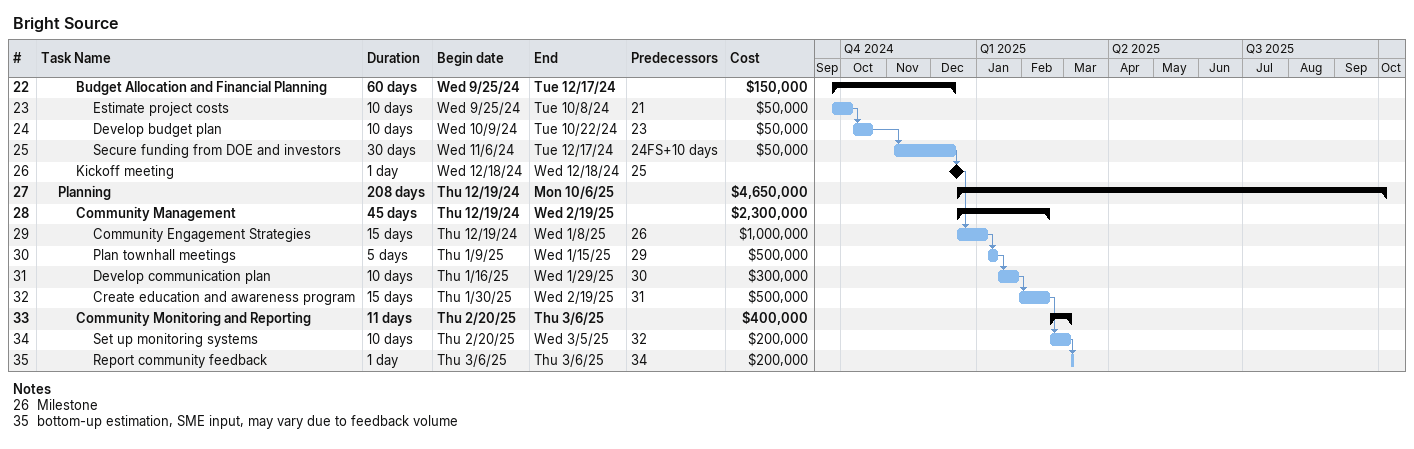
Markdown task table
Bright Source

| ID | Level | Task | Duration | Start | Finish | Predecessors | Cost ($) |
|---|---|---|---|---|---|---|---|
| 22 | 3 | **Budget Allocation and Financial Planning** | 60d | 2024-09-25 | 2024-12-17 |  | 150000 |
| 23 | 4 | Estimate project costs | 10d | 2024-09-25 | 2024-10-08 | 21 | 50000 |
| 24 | 4 | Develop budget plan | 10d | 2024-10-09 | 2024-10-22 | 23 | 50000 |
| 25 | 4 | Secure funding from DOE and investors | 30d | 2024-11-06 | 2024-12-17 | 24FS+10d | 50000 |
| 26 | 3 | Kickoff meeting | 1d | 2024-12-18 | 2024-12-18 | 25 |  |
| 27 | 2 | **Planning** | 208d | 2024-12-19 | 2025-10-06 |  | 4650000 |
| 28 | 3 | **Community Management** | 45d | 2024-12-19 | 2025-02-19 |  | 2300000 |
| 29 | 4 | Community Engagement Strategies | 15d | 2024-12-19 | 2025-01-08 | 26 | 1000000 |
| 30 | 4 | Plan townhall meetings | 5d | 2025-01-09 | 2025-01-15 | 29 | 500000 |
| 31 | 4 | Develop communication plan | 10d | 2025-01-16 | 2025-01-29 | 30 | 300000 |
| 32 | 4 | Create education and awareness program | 15d | 2025-01-30 | 2025-02-19 | 31 | 500000 |
| 33 | 3 | **Community Monitoring and Reporting** | 11d | 2025-02-20 | 2025-03-06 |  | 400000 |
| 34 | 4 | Set up monitoring systems | 10d | 2025-02-20 | 2025-03-05 | 32 | 200000 |
| 35 | 4 | Report community feedback | 1d | 2025-03-06 | 2025-03-06 | 34 | 200000 |

Notes
- 26: Milestone
- 35: bottom-up estimation, SME input, may vary due to feedback volume
